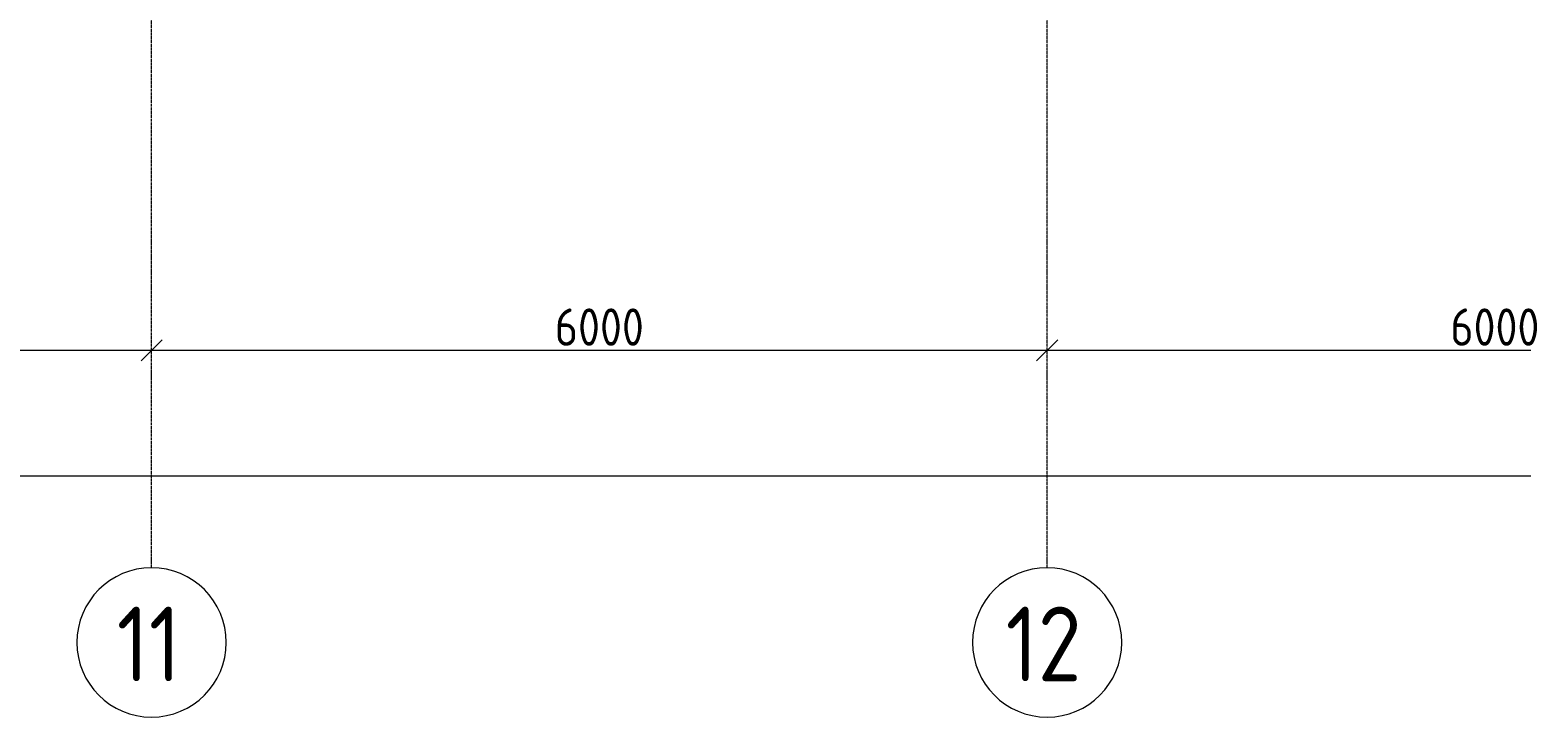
# Model space of a CAD drawing. Header units: millimetres. Extents: x -56773 to 221258, y -262288 to 26541.
# Drawn here: x 26984 to 36976, y -11974 to -7372 of the extents above; entities that cross this region are included whole.
import ezdxf

# ---------------------------------------------------------------- set-up
doc = ezdxf.new("R2010")
doc.units = ezdxf.units.MM
doc.linetypes.add('ADSK_Линия сетки', pattern=[25, 20, -2.5, 0, -2.5])
doc.layers.add('Оси', color=7, linetype='Continuous', lineweight=9)
doc.layers.add('Размеры', color=7, linetype='Continuous', lineweight=9)
doc.styles.add('GOST Common', font='', dxfattribs={"width": 0.9, "height": 500})
doc.styles.add('GOST Common_2', font='', dxfattribs={"width": 0.9, "height": 250})
doc.styles.get('GOST Common').set_extended_font_data('GOST Common')
doc.styles.get('GOST Common_2').set_extended_font_data('GOST Common')
doc.dimstyles.new('ADSK_Основной_2_5_мм', dxfattribs={"dimscale": 304.8, "dimtxt": 251.428749, "dimasz": 0.463911, "dimexe": 0.492126, "dimexo": 0.984252, "dimgap": 0.098425, "dimtad": 1, "dimrnd": 0.01, "dimdsep": 46, "dimtxsty": 'GOST Common_2', "dimblk1": 'OBLIQUE', "dimblk2": 'OBLIQUE', "dimsah": 1, "dimcen": 0.09, "dimdle": 0.492126, "dimazin": 2, "dimtfac": 1, "dimtdec": 4, "dimtix": 1, "dimtmove": 0, "dimatfit": 3, "dimfxl": 1, "dimtvp": 1, "dimtolj": 1, "dimtzin": 0, "dimlwd": 20, "dimlwe": 20, "dimarcsym": 2})

# ---------------------------------------------------------------- blocks, each defined once
blk = doc.blocks.new('Ось сетки - Круг_Ø10 мм-8259-Кладочный план подвала')
at = {"layer": 'Оси', "lineweight": 20}
for start, end in [(360, 180), (180, 360)]:
    blk.add_arc((0, 0), 5, start, end, dxfattribs=at)
blk = doc.blocks.new('_Oblique')
at = {"color": 0, "linetype": 'ByBlock', "lineweight": -2}
blk.add_line((-0.5, -0.5), (0.5, 0.5), dxfattribs=at)
blk = doc.blocks.new('DIMBLOCK10-Кладочный план подвала')
at = {"layer": 'Defpoints', "color": 0, "lineweight": 25, "transparency": 16777216}
for p in [(21800, -9417.3), (27800, -9417.3), (27800, -9517.3)]:
    blk.add_point(p, dxfattribs=at)
at = {"layer": 'Размеры', "color": 0, "lineweight": 20, "transparency": 16777216}
for p, q in [((21650, -9517.3), (27950, -9517.3)), ((21800, -9717.3), (21800, -9667.3)), ((27800, -9717.3), (27800, -9667.3))]:
    blk.add_line(p, q, dxfattribs=at)
at = {"layer": 'Размеры', "color": 0, "lineweight": 20, "transparency": 16777216, "xscale": 141.4, "yscale": 141.4, "zscale": 141.4, "rotation": 180}
blk.add_blockref('_Oblique', (21800, -9517.3), dxfattribs=at)
at = {"layer": 'Размеры', "color": 0, "lineweight": 20, "transparency": 16777216, "xscale": 141.4, "yscale": 141.4, "zscale": 141.4}
blk.add_blockref('_Oblique', (27800, -9517.3), dxfattribs=at)
at = {"layer": 'Размеры', "color": 0, "lineweight": 9, "transparency": 16777216, "insert": (24800, -9362.3), "char_height": 250, "width": 756.843, "attachment_point": 5, "style": 'GOST Common_2'}
blk.add_mtext('\\A1;6000', dxfattribs=at)
blk = doc.blocks.new('DIMBLOCK11-Кладочный план подвала')
at = {"layer": 'Defpoints', "color": 0, "lineweight": 25, "transparency": 16777216}
for p in [(27800, -9417.3), (33800, -9417.3), (33800, -9517.3)]:
    blk.add_point(p, dxfattribs=at)
at = {"layer": 'Размеры', "color": 0, "lineweight": 20, "transparency": 16777216}
for p, q in [((27650, -9517.3), (33950, -9517.3)), ((27800, -9717.3), (27800, -9667.3)), ((33800, -9717.3), (33800, -9667.3))]:
    blk.add_line(p, q, dxfattribs=at)
at = {"layer": 'Размеры', "color": 0, "lineweight": 20, "transparency": 16777216, "xscale": 141.4, "yscale": 141.4, "zscale": 141.4, "rotation": 180}
blk.add_blockref('_Oblique', (27800, -9517.3), dxfattribs=at)
at = {"layer": 'Размеры', "color": 0, "lineweight": 20, "transparency": 16777216, "xscale": 141.4, "yscale": 141.4, "zscale": 141.4}
blk.add_blockref('_Oblique', (33800, -9517.3), dxfattribs=at)
at = {"layer": 'Размеры', "color": 0, "lineweight": 9, "transparency": 16777216, "insert": (30800, -9362.3), "char_height": 250, "width": 756.843, "attachment_point": 5, "style": 'GOST Common_2'}
blk.add_mtext('\\A1;6000', dxfattribs=at)
blk = doc.blocks.new('DIMBLOCK12-Кладочный план подвала')
at = {"layer": 'Defpoints', "color": 0, "lineweight": 25, "transparency": 16777216}
for p in [(33800, -9417.3), (39800, -9417.3), (39800, -9517.3)]:
    blk.add_point(p, dxfattribs=at)
at = {"layer": 'Размеры', "color": 0, "lineweight": 20, "transparency": 16777216}
for p, q in [((33650, -9517.3), (39950, -9517.3)), ((33800, -9717.3), (33800, -9667.3)), ((39800, -9717.3), (39800, -9667.3))]:
    blk.add_line(p, q, dxfattribs=at)
at = {"layer": 'Размеры', "color": 0, "lineweight": 20, "transparency": 16777216, "xscale": 141.4, "yscale": 141.4, "zscale": 141.4, "rotation": 180}
blk.add_blockref('_Oblique', (33800, -9517.3), dxfattribs=at)
at = {"layer": 'Размеры', "color": 0, "lineweight": 20, "transparency": 16777216, "xscale": 141.4, "yscale": 141.4, "zscale": 141.4}
blk.add_blockref('_Oblique', (39800, -9517.3), dxfattribs=at)
at = {"layer": 'Размеры', "color": 0, "lineweight": 9, "transparency": 16777216, "insert": (36800, -9362.3), "char_height": 250, "width": 756.843, "attachment_point": 5, "style": 'GOST Common_2'}
blk.add_mtext('\\A1;6000', dxfattribs=at)
blk = doc.blocks.new('DIMBLOCK25-Кладочный план подвала')
at = {"layer": 'Defpoints', "color": 0, "lineweight": 25, "transparency": 16777216}
for p in [(-19600, -10257.3), (61600, -10257.3), (61600, -10357.3)]:
    blk.add_point(p, dxfattribs=at)
at = {"layer": 'Размеры', "color": 0, "lineweight": 20, "transparency": 16777216}
for p, q in [((-19750, -10357.3), (61750, -10357.3)), ((-19600, -10557.3), (-19600, -10507.3)), ((61600, -10557.3), (61600, -10507.3))]:
    blk.add_line(p, q, dxfattribs=at)
at = {"layer": 'Размеры', "color": 0, "lineweight": 20, "transparency": 16777216, "xscale": 141.4, "yscale": 141.4, "zscale": 141.4, "rotation": 180}
blk.add_blockref('_Oblique', (-19600, -10357.3), dxfattribs=at)
at = {"layer": 'Размеры', "color": 0, "lineweight": 20, "transparency": 16777216, "xscale": 141.4, "yscale": 141.4, "zscale": 141.4}
blk.add_blockref('_Oblique', (61600, -10357.3), dxfattribs=at)
at = {"layer": 'Размеры', "color": 0, "lineweight": 9, "transparency": 16777216, "insert": (21000, -10202.3), "char_height": 250, "width": 889.802, "attachment_point": 5, "style": 'GOST Common_2'}
blk.add_mtext('\\A1;81200', dxfattribs=at)

msp = doc.modelspace()

# ---------------------------------------------------------------- linework, layer by layer
at = {"layer": 'Оси', "linetype": 'ADSK_Линия сетки', "lineweight": 5}
for p, q in [((27800, -10973.8823), (27800, 10027.4451)), ((33800, -10973.8823), (33800, 10027.4451))]:
    msp.add_line(p, q, dxfattribs=at)

# ---------------------------------------------------------------- block references
at = {"layer": 'Оси', "lineweight": 20, "xscale": 99.99999999999993, "yscale": 99.99999999999993, "zscale": 99.99999999999993}
for p in [(27800, -11473.8823), (33800, -11473.8823)]:
    msp.add_blockref('Ось сетки - Круг_Ø10 мм-8259-Кладочный план подвала', p, dxfattribs=at)

# ---------------------------------------------------------------- texts
at = {"layer": 'Оси', "char_height": 500, "attachment_point": 1, "style": 'GOST Common'}
for s, insert, width in [('11', (27566.9693, -11234.0156), 562.784625), ('12', (33522.4193, -11234.0156), 671.012437)]:
    msp.add_mtext(s, dxfattribs=dict(at, insert=insert, width=width))

# ---------------------------------------------------------------- dimensions: what is measured, and where the dimension line sits
at = {"layer": 'Размеры', "lineweight": 9}
for base, p1, p2, override, picture, middle in [((27800, -9517.2545), (21800, -9417.2696), (27800, -9417.2696), {"dimpost": '<>', "dimfxl": 6000}, 'DIMBLOCK10-Кладочный план подвала', (24800, -9362.2545)), ((33800, -9517.2545), (27800, -9417.2696), (33800, -9417.2696), {"dimpost": '<>', "dimfxl": 6000}, 'DIMBLOCK11-Кладочный план подвала', (30800, -9362.2545)), ((39800, -9517.2545), (33800, -9417.2696), (39800, -9417.2696), {"dimpost": '<>', "dimfxl": 6000}, 'DIMBLOCK12-Кладочный план подвала', (36800, -9362.2545)), ((61600, -10357.2545), (-19600, -10257.2696), (61600, -10257.2696), {"dimpost": '<>', "dimfxl": 81200}, 'DIMBLOCK25-Кладочный план подвала', (21000, -10202.2545))]:
    dim = msp.add_linear_dim(base=base, p1=p1, p2=p2, dimstyle='ADSK_Основной_2_5_мм', override=override, dxfattribs=at)
    dim.commit()
    dim.dimension.update_dxf_attribs({"geometry": picture, "text_midpoint": middle})

doc.saveas('drawing.dxf')
